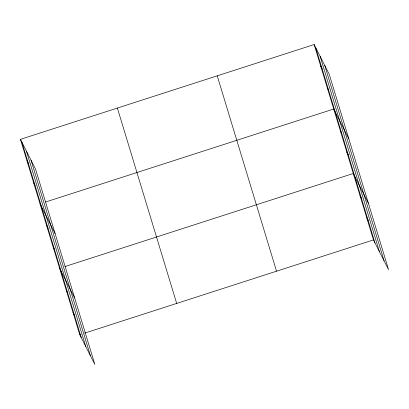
<?xml version="1.0" encoding="UTF-8"?>
<svg xmlns="http://www.w3.org/2000/svg" width="409" height="409" viewBox="0 0 409 409"><rect width="100%" height="100%" fill="white"/><g stroke="black" fill="none" stroke-linecap="round" stroke-linejoin="round"><path stroke-width="0.61" d="M20.45 139.341L35.542 169.086L94.847 364.455L79.76 334.71L20.45 139.341L314.153 44.545L329.24 74.29L388.55 269.659L373.458 239.914L314.153 44.545M45.476 202.051L333.724 109.019L348.816 138.763M65.046 266.525L353.294 173.488L368.386 203.232M79.76 334.71L80.972 334.317M84.602 333.146L373.458 239.914M320.676 66.038L322.18 69.003M327.2 87.526L328.703 90.491M340.247 130.507L341.75 133.472M346.771 152L348.274 154.965M360.017 195.63L361.52 198.595M366.74 217.772L368.243 220.737M26.974 160.834L28.477 163.799M33.497 182.322L35 185.287M40.021 203.815L55.113 233.554M46.544 225.303L48.047 228.268M53.068 246.796L54.576 249.761M59.591 268.284L74.683 298.028M66.314 290.426L67.817 293.391M73.037 312.568L74.54 315.533M324.756 65.455L384.066 260.819M320.14 56.35L379.45 251.719M315.656 47.51L374.966 242.88M217.23 75.829L276.54 271.198M117.373 108.058L176.678 303.427M31.058 160.246L90.363 355.615M26.437 151.146L85.747 346.51M21.953 142.306L81.263 337.676"/></g></svg>
